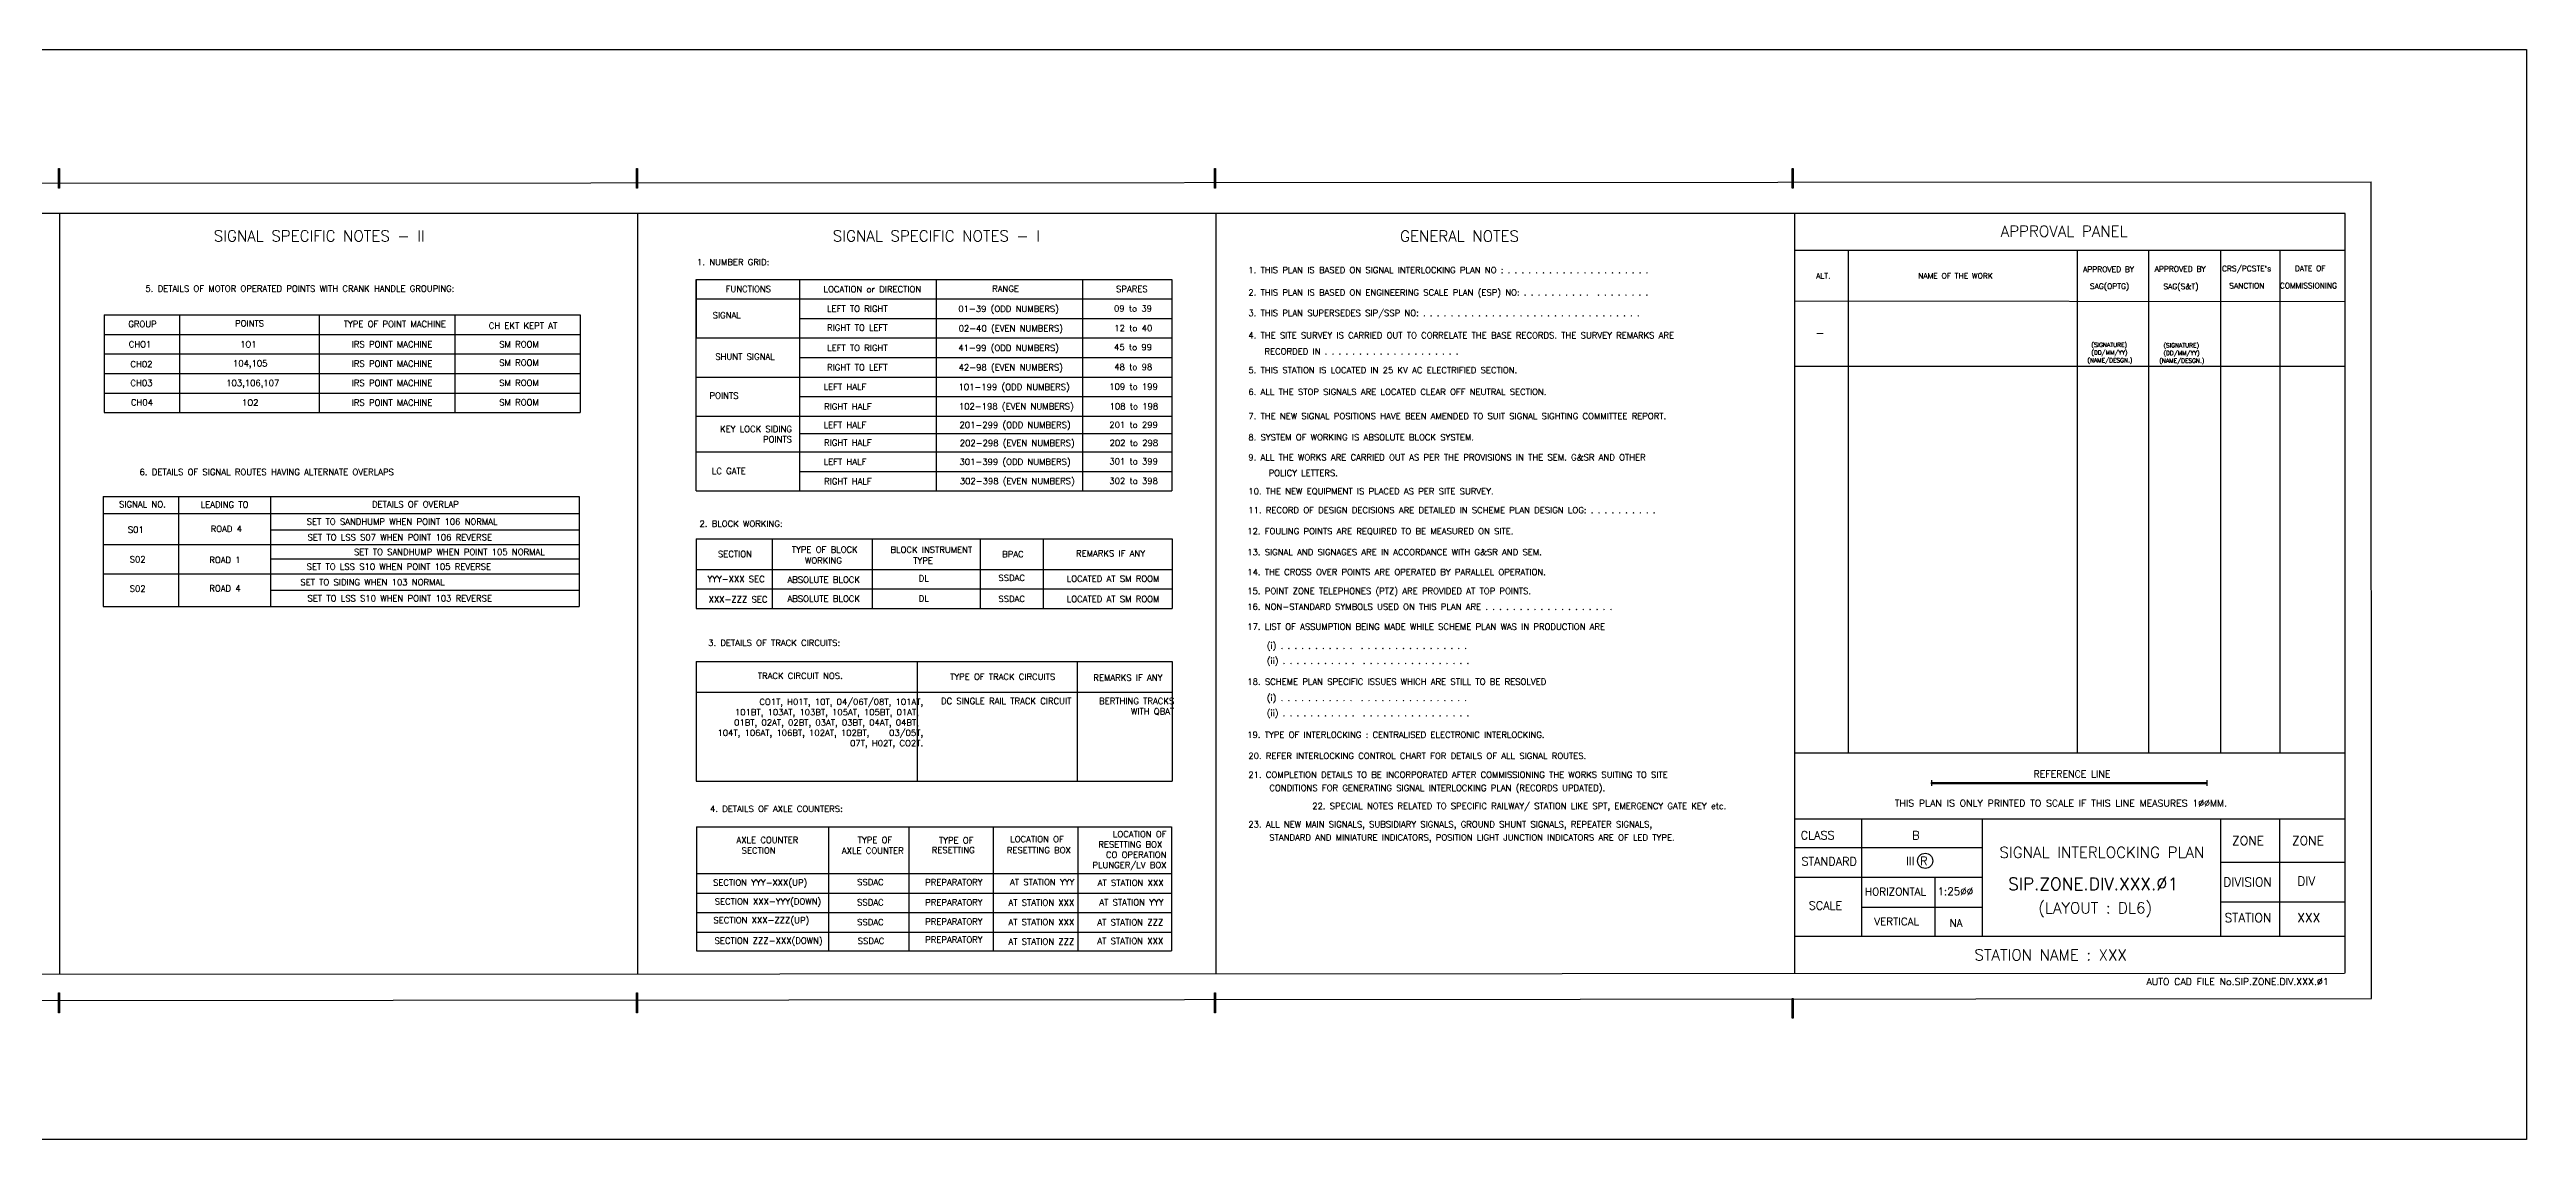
# Model space of a CAD drawing. Extents: x -19438 to 6205, y 191 to 8187.
# Drawn here: x -18295 to -17620, y 7890 to 8187 of the extents above; entities that cross this region are included whole.
import ezdxf
from ezdxf.enums import TextEntityAlignment as Align

# ---------------------------------------------------------------- set-up
doc = ezdxf.new("R2010")
doc.units = 0
doc.header["$LTSCALE"] = 0.5
doc.layers.get('0').update_dxf_attribs({"linetype": 'CONTINUOUS'})
doc.layers.add('CHAINAGE', color=250, linetype='CONTINUOUS')
doc.styles.add('ROMANS', font='ROMANS.shx')

msp = doc.modelspace()

# ---------------------------------------------------------------- hatches: boundary and pattern name
h = msp.add_hatch(color=256)
h.dxf.hatch_style = 1
h.paths.add_polyline_path([(-18291.9218, 8154.3053), (-18292.2089, 8154.3053), (-18292.2089, 8148.8808), (-18291.9218, 8148.8808)])
h = msp.add_hatch(color=256)
h.dxf.hatch_style = 1
h.paths.add_polyline_path([(-18134.4337, 8154.3053), (-18134.7208, 8154.3053), (-18134.7208, 8148.8808), (-18134.4337, 8148.8808)])
h = msp.add_hatch(color=256)
h.dxf.hatch_style = 1
h.paths.add_polyline_path([(-17976.9677, 8154.3053), (-17977.2548, 8154.3053), (-17977.2548, 8148.8808), (-17976.9677, 8148.8808)])
h = msp.add_hatch(color=256)
h.dxf.hatch_style = 1
h.paths.add_polyline_path([(-17819.524, 8154.3053), (-17819.8111, 8154.3053), (-17819.8111, 8148.8808), (-17819.524, 8148.8808)])
h = msp.add_hatch(color=256)
h.dxf.hatch_style = 1
h.paths.add_polyline_path([(-17706.8453, 7987.0624), (-17781.8325, 7987.0624), (-17781.8325, 7986.6517), (-17706.8453, 7986.6517)])
h = msp.add_hatch(color=256)
h.dxf.hatch_style = 1
h.paths.add_polyline_path([(-18291.9218, 7929.7221), (-18292.2089, 7929.7221), (-18292.2089, 7924.2976), (-18291.9218, 7924.2976)])
h = msp.add_hatch(color=256)
h.dxf.hatch_style = 1
h.paths.add_polyline_path([(-18134.4337, 7929.7221), (-18134.7208, 7929.7221), (-18134.7208, 7924.2976), (-18134.4337, 7924.2976)])
h = msp.add_hatch(color=256)
h.dxf.hatch_style = 1
h.paths.add_polyline_path([(-17976.9677, 7929.7221), (-17977.2548, 7929.7221), (-17977.2548, 7924.2976), (-17976.9677, 7924.2976)])
h = msp.add_hatch(color=256)
h.dxf.hatch_style = 1
h.paths.add_polyline_path([(-17819.524, 7928.2221), (-17819.8111, 7928.2221), (-17819.8111, 7922.7976), (-17819.524, 7922.7976)])

# ---------------------------------------------------------------- linework, layer by layer
for p, q in [((-19394.8511, 8149.7242), (-17662.1127, 8150.6272)), ((-17661.9968, 7928.2221), (-17662.1127, 8150.6272)), ((-17669.1788, 8141.9942), (-19368.7605, 8141.9942)), ((-18291.8973, 8141.9942), (-18291.8973, 7934.8843)), ((-18291.8973, 8141.9942), (-18291.8973, 7934.8843)), ((-18134.3932, 8141.9942), (-18134.3932, 7934.884)), ((-17976.8391, 8141.9942), (-17976.8391, 7934.9657)), ((-17819.1655, 8141.9942), (-17819.1655, 7935.0476)), ((-17669.1788, 7935.1545), (-17669.1788, 8141.9942)), ((-17669.1788, 7935.1307), (-17669.1788, 8141.9942)), ((-17819.3189, 8132.0492), (-17669.3322, 8132.0492)), ((-17804.5703, 8132.0492), (-17804.5703, 7995.0801)), ((-17760.7743, 8132.0492), (-17718.4478, 8132.0492)), ((-17742.1829, 8132.0492), (-17742.1829, 7995.0817)), ((-17722.7654, 8132.0492), (-17722.7654, 7995.0817)), ((-17703.1531, 8132.0492), (-17703.1531, 7995.0818)), ((-17687.0026, 8132.0492), (-17687.0026, 7995.0818)), ((-18118.4865, 8124.069), (-17988.8347, 8124.069)), ((-18118.4865, 8066.4383), (-18118.4865, 8124.069)), ((-18118.4865, 8124.069), (-18118.4865, 8108.108)), ((-18118.4238, 8118.7487), (-17988.8347, 8118.7487)), ((-18090.3092, 8124.069), (-18090.3092, 8066.4383)), ((-18053.0298, 8124.069), (-18053.0298, 8066.4383)), ((-18053.0298, 8123.8851), (-18053.0298, 8107.9242)), ((-18013.1854, 8124.0657), (-18013.1854, 8066.4383)), ((-17988.8347, 8124.069), (-17988.8347, 8066.4383)), ((-18279.7412, 8114.4175), (-18150.0688, 8114.4175)), ((-18279.7412, 8114.4175), (-18279.7412, 8087.7718)), ((-18259.261, 8114.4175), (-18259.261, 8087.7718)), ((-18221.1681, 8114.4175), (-18221.1681, 8087.7718)), ((-18184.2114, 8114.4175), (-18184.2114, 8087.7718)), ((-18150.0688, 8114.4175), (-18150.0688, 8087.7718)), ((-18090.3092, 8113.4283), (-17988.8347, 8113.4283)), ((-17819.3189, 8118.2044), (-17669.3322, 8118.069)), ((-18279.7412, 8109.0972), (-18185.9897, 8109.0972)), ((-18279.7412, 8109.0972), (-18150.0688, 8109.0972)), ((-18118.4238, 8108.108), (-17988.8347, 8108.108)), ((-18279.7412, 8103.7769), (-18150.0688, 8103.7769)), ((-18090.3092, 8102.7877), (-17988.8347, 8102.7877)), ((-17819.3189, 8100.4508), (-17669.3322, 8100.4508)), ((-17760.7743, 8100.4508), (-17718.4478, 8100.4508)), ((-17718.4478, 8100.4508), (-17669.3322, 8100.4508)), ((-18279.7412, 8098.4566), (-18150.0688, 8098.4566)), ((-18279.7412, 8093.0921), (-18185.9897, 8093.0921)), ((-18279.7412, 8093.0921), (-18150.0688, 8093.0921)), ((-18118.4865, 8097.4674), (-17988.8347, 8097.4674)), ((-18090.3092, 8092.1471), (-17988.8347, 8092.1471)), ((-18279.7412, 8087.7718), (-18150.0688, 8087.7718)), ((-18118.4865, 8086.8267), (-17988.8347, 8086.8267)), ((-17988.8347, 8081.9528), (-18090.3092, 8081.9528)), ((-18118.4865, 8077.0789), (-17988.8347, 8077.0789)), ((-18090.3092, 8071.7586), (-17988.8347, 8071.7586)), ((-18280.0133, 8064.8912), (-18280.0133, 8034.9918)), ((-18280.0133, 8064.8912), (-18150.3409, 8064.8912)), ((-18259.5331, 8064.8912), (-18259.5331, 8034.9918)), ((-18234.4687, 8064.8912), (-18234.4687, 8034.9918)), ((-18150.3409, 8064.8912), (-18150.3409, 8034.9918)), ((-18118.4865, 8066.4383), (-17988.8347, 8066.4383)), ((-18280.0133, 8060.3151), (-18150.3409, 8060.3151)), ((-18280.0133, 8051.8448), (-18150.3409, 8051.8448)), ((-18234.4687, 8055.873), (-18150.3409, 8055.873)), ((-18118.4771, 8053.3963), (-18118.4771, 8034.4403)), ((-18118.4771, 8053.3963), (-17988.8047, 8053.3963)), ((-18097.7264, 8053.3963), (-18097.7264, 8034.4403)), ((-18070.5063, 8053.3963), (-18070.5063, 8034.4403)), ((-18041.1169, 8053.3963), (-18041.1169, 8034.4403)), ((-18023.9131, 8053.3963), (-18023.9131, 8034.4403)), ((-17988.8047, 8053.3963), (-17988.8047, 8034.4403)), ((-18234.4687, 8047.9135), (-18150.3409, 8047.9135)), ((-18118.4771, 8045.081), (-17988.8047, 8045.081)), ((-18280.0133, 8043.8551), (-18186.2618, 8043.8551)), ((-18280.0133, 8043.8551), (-18150.3409, 8043.8551)), ((-18234.4687, 8039.4234), (-18150.3409, 8039.4234)), ((-18118.4771, 8039.7607), (-18024.7255, 8039.7607)), ((-18118.4771, 8039.7607), (-17988.8047, 8039.7607)), ((-18280.0133, 8034.9918), (-18150.3409, 8034.9918)), ((-18118.4771, 8034.4403), (-17988.8047, 8034.4403)), ((-18118.4762, 8019.9686), (-18118.4762, 7987.3791)), ((-18118.4762, 8019.9686), (-17988.8038, 8019.9686)), ((-18058.2642, 8019.9686), (-18058.2642, 7987.3791)), ((-18014.6238, 8019.9686), (-18014.6238, 7987.3791)), ((-17988.8038, 8019.9686), (-17988.8038, 7987.3791)), ((-18118.4762, 8011.6532), (-17988.8038, 8011.6532)), ((-17819.1539, 7995.0814), (-17669.1672, 7995.0819)), ((-18118.4762, 7987.3791), (-17988.8038, 7987.3791)), ((-17781.8326, 7987.63), (-17781.8326, 7986.119)), ((-17706.8406, 7987.63), (-17706.8406, 7986.119)), ((-17819.1655, 7977.1722), (-17669.1788, 7977.1722)), ((-17800.8575, 7945.1278), (-17800.8575, 7977.1722)), ((-17768.098, 7977.1722), (-17768.0978, 7945.1278)), ((-17703.1646, 7977.1722), (-17703.1642, 7945.1278)), ((-17703.1646, 7977.1722), (-17703.1642, 7945.1278)), ((-17703.1646, 7977.1722), (-17703.1646, 7945.1278)), ((-17687.0141, 7977.1722), (-17687.0141, 7945.1278)), ((-18118.4064, 7974.9521), (-18118.4064, 7941.1654)), ((-18118.4064, 7974.9521), (-17988.9148, 7974.9521)), ((-18082.3973, 7974.9521), (-18082.3973, 7941.1654)), ((-18060.5051, 7974.9521), (-18060.5051, 7941.1654)), ((-18037.5143, 7974.9521), (-18037.5143, 7941.1654)), ((-18014.4822, 7974.9521), (-18014.4822, 7941.1654)), ((-17988.9148, 7974.9521), (-17988.9148, 7941.1654)), ((-17819.1655, 7969.3253), (-17768.098, 7969.3239)), ((-17703.1646, 7965.324), (-17669.1788, 7965.324)), ((-18118.4064, 7962.2437), (-17988.9148, 7962.2437)), ((-18118.4064, 7956.9234), (-18027.5304, 7956.9234)), ((-18118.4064, 7956.9234), (-17988.9148, 7956.9234)), ((-17819.1655, 7961.23), (-17768.098, 7961.2286)), ((-17780.999, 7961.2289), (-17780.999, 7945.1278)), ((-18118.4064, 7951.6031), (-17988.9148, 7951.6031)), ((-17800.8575, 7953.0748), (-17768.0979, 7953.0748)), ((-17703.1646, 7954.5052), (-17669.1788, 7954.5052)), ((-18118.4064, 7946.2827), (-17988.9148, 7946.2827)), ((-17819.1655, 7945.1278), (-17669.1788, 7945.1278)), ((-18118.4064, 7941.1654), (-17988.9148, 7941.1654)), ((-19368.7481, 7934.2441), (-17669.3322, 7935.1253)), ((-19368.7481, 7934.2441), (-17669.3322, 7935.1253)), ((-19368.7481, 7934.2441), (-17669.3322, 7935.1253)), ((-19394.8511, 7926.7453), (-17661.9968, 7928.2221))]:
    msp.add_line(p, q)
for points in [[(-18292.2089, 8154.3053), (-18291.9218, 8154.3053), (-18291.9218, 8148.8808), (-18292.2089, 8148.8808)], [(-18134.7208, 8154.3053), (-18134.4337, 8154.3053), (-18134.4337, 8148.8808), (-18134.7208, 8148.8808)], [(-17977.2548, 8154.3053), (-17976.9677, 8154.3053), (-17976.9677, 8148.8808), (-17977.2548, 8148.8808)], [(-17819.8111, 8154.3053), (-17819.524, 8154.3053), (-17819.524, 8148.8808), (-17819.8111, 8148.8808)], [(-17781.8325, 7987.0624), (-17706.8453, 7987.0624), (-17706.8453, 7986.6517), (-17781.8325, 7986.6517)], [(-18292.2089, 7929.7221), (-18291.9218, 7929.7221), (-18291.9218, 7924.2976), (-18292.2089, 7924.2976)], [(-18134.7208, 7929.7221), (-18134.4337, 7929.7221), (-18134.4337, 7924.2976), (-18134.7208, 7924.2976)], [(-17977.2548, 7929.7221), (-17976.9677, 7929.7221), (-17976.9677, 7924.2976), (-17977.2548, 7924.2976)], [(-17819.8111, 7928.2221), (-17819.524, 7928.2221), (-17819.524, 7922.7976), (-17819.8111, 7922.7976)]]:
    msp.add_lwpolyline(points, close=True)
msp.add_circle((-17783.5776, 7965.6732), 2.0664)
at = {"layer": 'CHAINAGE'}
msp.add_lwpolyline([(-17619.763, 7889.8014), (-19437.9508, 7889.8014), (-19437.9508, 8186.668), (-17619.763, 8186.668)], close=True, dxfattribs=at)

# ---------------------------------------------------------------- texts
at = {"style": 'ROMANS'}
for s, height, p in [('SIGNAL SPECIFIC NOTES - II', 3, (-18249.894, 8135.8982)), ('SIGNAL SPECIFIC NOTES - I', 3, (-18081.2131, 8135.8983)), ('GENERAL NOTES', 3, (-17926.656, 8135.8468)), ('APPROVAL PANEL', 3, (-17763.0159, 8137.1753)), ('1. THIS PLAN IS BASED ON SIGNAL INTERLOCKING PLAN NO : . . . . . . . . . . . . . . . . . . . . .', 1.6875, (-17967.9993, 8126.5947)), ('ALT.', 1.5, (-17813.3052, 8125.0333)), ('NAME OF THE WORK', 1.5, (-17785.4963, 8125.0333)), ('APPROVED BY', 1.5, (-17740.561, 8126.7978)), ('APPROVED BY', 1.5, (-17721.0552, 8126.899)), ('CRS/PCSTE`s', 1.5, (-17702.7168, 8127.0102)), ('DATE OF ', 1.5, (-17682.864, 8127.0502)), ('2. THIS PLAN IS BASED ON ENGINEERING SCALE PLAN (ESP) NO: . . . . . . . . . .  . . . . . . . .', 1.6875, (-17968.0046, 8120.4973)), ('SAG(OPTG)', 1.5, (-17738.7242, 8122.2166)), ('SAG(S&T)', 1.5, (-17718.6952, 8122.144)), ('SANCTION ', 1.5, (-17700.736, 8122.3271)), ('COMMISSIONING', 1.5, (-17686.949, 8122.3597)), ('3. THIS PLAN SUPERSEDES SIP/SSP NO: . . . . . . . . . . . . . . . . . . . . . . . . . . . . . . . . ', 1.6875, (-17967.9993, 8114.9166)), ('4. THE SITE SURVEY IS CARRIED OUT TO CORRELATE THE BASE RECORDS. THE SURVEY REMARKS ARE  ', 1.6875, (-17968.0046, 8108.8192)), ('RECORDED IN . . . . . . . . . . . . . . . . . . . . ', 1.6875, (-17963.6147, 8104.4346)), ('-', 2.25, (-17813.4973, 8109.461)), ('(SIGNATURE)', 1.161702, (-17738.3057, 8106.2434)), ('(SIGNATURE)', 1.161702, (-17718.6688, 8106.106)), ('5. THIS STATION IS LOCATED IN 25 KV AC ELECTRIFIED SECTION.', 1.6875, (-17967.9993, 8099.3426)), ('(NAME/DESGN.)', 1.161702, (-17739.3926, 8102.0411)), ('(DD/MM/YY)', 1.1617, (-17738.3057, 8104.1423)), ('(NAME/DESGN.)', 1.161702, (-17719.7821, 8101.9037)), ('(DD/MM/YY)', 1.1617, (-17718.6688, 8104.0048)), ('6. ALL THE STOP SIGNALS ARE LOCATED CLEAR OFF NEUTRAL SECTION.', 1.6875, (-17968.0046, 8093.4386)), ('7. THE NEW SIGNAL POSITIONS HAVE BEEN AMENDED TO SUIT SIGNAL SIGHTING COMMITTEE REPORT.', 1.6875, (-17968.0046, 8086.8249)), ('8. SYSTEM OF WORKING IS ABSOLUTE BLOCK SYSTEM.', 1.6875, (-17968.0046, 8081.0758)), ('9. ALL THE WORKS ARE CARRIED OUT AS PER THE PROVISIONS IN THE SEM. G&SR AND OTHER ', 1.6875, (-17968.0046, 8075.5933)), ('POLICY LETTERS.', 1.6875, (-17962.4844, 8071.3478)), ('10. THE NEW EQUIPMENT IS PLACED AS PER SITE SURVEY.', 1.6875, (-17968.0046, 8066.3653)), ('11. RECORD OF DESIGN DECISIONS ARE DETAILED IN SCHEME PLAN DESIGN LOG: . . . . . . . . . . ', 1.6875, (-17968.0046, 8061.2101)), ('12. FOULING POINTS ARE REQUIRED TO BE MEASURED ON SITE.', 1.6875, (-17968.305, 8055.4787)), ('13. SIGNAL AND SIGNAGES ARE IN ACCORDANCE WITH G&SR AND SEM. ', 1.6875, (-17968.305, 8049.7729)), ('14. THE CROSS OVER POINTS ARE OPERATED BY PARALLEL OPERATION.', 1.6875, (-17968.2923, 8044.3321)), ('15. POINT ZONE TELEPHONES (PTZ) ARE PROVIDED AT TOP POINTS.', 1.6875, (-17968.2923, 8039.1768)), ('16. NON-STANDARD SYMBOLS USED ON THIS PLAN ARE . . . . . . . . . . . . . . . . . . .  ', 1.6875, (-17968.2923, 8034.8934)), ('17. LIST OF ASSUMPTION BEING MADE WHILE SCHEME PLAN WAS IN PRODUCTION ARE ', 1.6875, (-17968.2923, 8029.4526)), ('    (i) . . . . . . . . . . .  . . . . . . . . . . . . . . . . ', 1.6875, (-17968.0046, 8024.2974)), ('    (ii) . . . . . . . . . . .  . . . . . . . . . . . . . . . . ', 1.6875, (-17968.0046, 8020.1705)), ('18. SCHEME PLAN SPECIFIC ISSUES WHICH ARE STILL TO BE RESOLVED ', 1.6875, (-17968.2689, 8014.4713)), ('    (i) . . . . . . . . . . .  . . . . . . . . . . . . . . . . ', 1.6875, (-17968.0046, 8010.0852)), ('    (ii) . . . . . . . . . . .  . . . . . . . . . . . . . . . . ', 1.6875, (-17968.0046, 8005.9583)), ('19. TYPE OF INTERLOCKING : CENTRALISED ELECTRONIC INTERLOCKING. ', 1.6875, (-17968.3004, 8000.0201)), ('20. REFER INTERLOCKING CONTROL CHART FOR DETAILS OF ALL SIGNAL ROUTES.', 1.6875, (-17968.0046, 7994.2887)), ('21. COMPLETION DETAILS TO BE INCORPORATED AFTER COMMISSIONING THE WORKS SUITING TO SITE', 1.6875, (-17968.0046, 7989.1335)), ('CONDITIONS FOR GENERATING SIGNAL INTERLOCKING PLAN (RECORDS UPDATED).', 1.6875, (-17962.2779, 7985.5551)), ('REFERENCE LINE', 1.875, (-17754.0534, 7989.3651)), ('THIS PLAN IS ONLY PRINTED TO SCALE IF THIS LINE MEASURES 1ØØMM. ', 1.875, (-17791.8882, 7981.3964)), ('23. ALL NEW MAIN SIGNALS, SUBSIDIARY SIGNALS, GROUND SHUNT SIGNALS, REPEATER SIGNALS,', 1.6875, (-17968.0046, 7975.6207)), ('STANDARD AND MINIATURE INDICATORS, POSITION LIGHT JUNCTION INDICATORS ARE OF LED TYPE.', 1.6875, (-17962.2892, 7972.0422))]:
    msp.add_text(s, height=height, dxfattribs=at).set_placement(p, align=Align.MIDDLE_LEFT)
for s, p in [('1. NUMBER GRID:', (-18098.5372, 8127.9199)), ('5. DETAILS OF MOTOR OPERATED POINTS WITH CRANK HANDLE GROUPING:', (-18184.3324, 8120.7201)), ('FUNCTIONS', (-18098.0492, 8120.6115)), ('LOCATION or DIRECTION', (-18057.1425, 8120.5473)), ('RANGE', (-18030.5001, 8120.6659)), ('SPARES', (-17995.43, 8120.5796)), ('GROUP', (-18265.4374, 8111.058)), ('POINTS', (-18236.2017, 8111.2194)), ('TYPE OF POINT MACHINE', (-18186.6287, 8111.058)), ('CH EKT KEPT AT', (-18156.2958, 8110.62)), ('SIGNAL ', (-18105.1412, 8113.4629)), ('LEFT TO RIGHT', (-18066.2936, 8115.2273)), ('01-39 (ODD NUMBERS)', (-18019.6252, 8115.2044)), ('09 to 39', (-17994.2633, 8115.2926)), ('CHO1', (-18266.8972, 8105.5562)), ('1O1', (-18238.2286, 8105.5562)), ('IRS POINT MACHINE', (-18190.3128, 8105.5562)), ('SM ROOM', (-18161.3343, 8105.5562)), ('RIGHT TO LEFT', (-18066.29, 8110.0757)), ('LEFT TO RIGHT', (-18066.2877, 8104.5765)), ('41-99 (ODD NUMBERS)', (-18019.6194, 8104.5628)), ('02-40 (EVEN NUMBERS)', (-18018.5167, 8109.8724)), ('45 to 99', (-17994.2501, 8104.7629)), ('12 to 40', (-17994.1721, 8109.9438)), ('CH02', (-18266.5838, 8100.1364)), ('104,105', (-18235.254, 8100.3348)), ('IRS POINT MACHINE', (-18190.3128, 8100.251)), ('SM ROOM', (-18161.3343, 8100.5129)), ('SHUNT SIGNAL', (-18097.0467, 8102.1874)), ('RIGHT TO LEFT', (-18066.289, 8099.2426)), ('42-98 (EVEN NUMBERS)', (-18018.5325, 8099.2409)), ('48 to 98', (-17994.1871, 8099.3725)), ('CH03', (-18266.5838, 8094.998)), ('103,106,107', (-18232.0337, 8095.0066)), ('IRS POINT MACHINE', (-18190.3128, 8094.9816)), ('SM ROOM', (-18161.3343, 8095.0368)), ('POINTS', (-18106.9295, 8091.5711)), ('LEFT HALF', (-18072.079, 8093.9541)), ('101-199 (ODD NUMBERS)', (-18016.6692, 8093.9353)), ('109 to 199', (-17992.6577, 8094.018)), ('CH04', (-18266.4504, 8089.699)), ('1O2', (-18237.7124, 8089.674)), ('IRS POINT MACHINE', (-18190.3128, 8089.6445)), ('SM ROOM', (-18161.3343, 8089.713)), ('LEFT HALF', (-18072.0782, 8083.5517)), ('RIGHT HALF', (-18070.6312, 8088.5961)), ('201-299 (ODD NUMBERS)', (-18016.4019, 8083.5826)), ('102-198 (EVEN NUMBERS)', (-18015.5542, 8088.6177)), ('201 to 299', (-17992.6512, 8083.6122)), ('108 to 198', (-17992.5657, 8088.6365)), ('RIGHT HALF', (-18070.6375, 8078.7544)), ('202-298 (EVEN NUMBERS)', (-18015.311, 8078.6513)), ('202 to 298', (-17992.5788, 8078.6912)), ('6. DETAILS OF SIGNAL ROUTES HAVING ALTERNATE OVERLAPS', (-18200.8234, 8070.7373)), ('LC GATE', (-18104.9216, 8071.0135)), ('LEFT HALF', (-18072.0743, 8073.5379)), ('301-399 (ODD NUMBERS)', (-18016.4117, 8073.5333)), ('301 to 399', (-17992.6423, 8073.6832)), ('RIGHT HALF', (-18070.6304, 8068.2164)), ('302-398 (EVEN NUMBERS)', (-18015.2975, 8068.2782)), ('302 to 398', (-17992.6439, 8068.339)), ('SIGNAL NO.', (-18262.9596, 8061.9605)), ('LEADING TO', (-18240.4421, 8061.878)), ('SET TO SANDHUMP WHEN POINT 106 NORMAL', (-18172.5699, 8057.2316)), ('DETAILS OF OVERLAP', (-18183.1251, 8061.9657)), ('2. BLOCK WORKING:', (-18094.903, 8056.6568)), ('S01', (-18268.9671, 8055.0637)), ('ROAD 4', (-18242.1976, 8055.2819)), ('SET TO LSS S07 WHEN POINT 106 REVERSE', (-18174.0743, 8052.9863)), ('TYPE OF BLOCK', (-18074.4466, 8049.6211)), ('BLOCK INSTRUMENT ', (-18042.0704, 8049.5708)), ('S02', (-18268.4577, 8046.9878)), ('ROAD 1', (-18242.5625, 8046.8195)), ('SET TO LSS S10 WHEN POINT 105 REVERSE', (-18174.3186, 8044.9809)), ('SECTION', (-18103.2629, 8048.4116)), ('WORKING', (-18078.7563, 8046.645)), ('TYPE', (-18053.9502, 8046.6147)), ('BPAC ', (-18028.0642, 8048.3784)), ('REMARKS IF ANY', (-17996.1395, 8048.5761)), ('S02', (-18268.4577, 8039.0049)), ('ROAD 4', (-18242.5625, 8039.0641)), ('SET TO SIDING WHEN 103 NORMAL', (-18186.9591, 8040.7411)), ('SET TO LSS S10 WHEN POINT 103 REVERSE', (-18174.0832, 8036.3446)), ('YYY-XXX SEC', (-18099.7696, 8041.5935)), ('ABSOLUTE BLOCK', (-18073.8276, 8041.4122)), ('ABSOLUTE BLOCK', (-18073.8276, 8036.2303)), ('DL', (-18055.0679, 8041.8023)), ('DL', (-18055.0679, 8036.3023)), ('SSDAC', (-18028.8753, 8041.9323)), ('SSDAC', (-18028.8753, 8036.2109)), ('LOCATED AT SM ROOM', (-17992.2436, 8041.6713)), ('LOCATED AT SM ROOM', (-17992.2436, 8036.1484)), ('XXX-ZZZ SEC', (-18099.0196, 8036.0541)), ('3. DETAILS OF TRACK CIRCUITS:', (-18079.2473, 8024.2237)), ('TRACK CIRCUIT NOS.', (-18078.5201, 8015.243)), ('TYPE OF TRACK CIRCUITS', (-18020.6347, 8014.9789)), ('REMARKS IF ANY', (-17991.4207, 8014.7424)), ('DC SINGLE RAIL TRACK CIRCUIT', (-18016.237, 8008.3627)), ('4. DETAILS OF AXLE COUNTERS:', (-18078.5133, 7979.0127)), ('22. SPECIAL NOTES RELATED TO SPECIFIC RAILWAY/ STATION LIKE SPT, EMERGENCY GATE KEY etc.', (-17837.7662, 7979.7937)), ('AXLE COUNTER ', (-18089.468, 7970.5201)), ('TYPE OF ', (-18063.8743, 7970.5102)), ('TYPE OF ', (-18041.7467, 7970.4413)), ('LOCATION OF', (-18018.2879, 7970.7442)), ('SECTION', (-18096.8063, 7967.667)), ('AXLE COUNTER', (-18061.8982, 7967.6131)), ('RESETTING', (-18042.5552, 7967.7631)), ('RESETTING BOX', (-18016.3743, 7967.7448)), ('SECTION YYY-XXX(UP)', (-18088.1797, 7958.9293)), ('SSDAC', (-18067.3615, 7959.0334)), ('PREPARATORY', (-18040.4263, 7959.0126)), ('AT STATION YYY', (-18015.4293, 7959.049)), ('AT STATION XXX', (-17991.1091, 7958.8561)), ('SECTION XXX-ZZZ(UP)', (-18087.6376, 7948.6759)), ('SECTION XXX-YYY(DOWN)', (-18084.3942, 7953.765)), ('SSDAC', (-18067.3615, 7953.5182)), ('PREPARATORY', (-18040.4263, 7953.5151)), ('AT STATION XXX', (-18015.4293, 7953.4714)), ('AT STATION YYY', (-17991.1091, 7953.5268)), ('SECTION ZZZ-XXX(DOWN)', (-18083.9976, 7943.0904)), ('SSDAC', (-18067.3615, 7948.1375)), ('SSDAC', (-18067.1926, 7943.0394)), ('PREPARATORY', (-18040.4263, 7948.282)), ('PREPARATORY', (-18040.4263, 7943.3494)), ('AT STATION XXX', (-18015.4293, 7948.1564)), ('AT STATION ZZZ', (-18015.4293, 7942.8447)), ('AT STATION ZZZ', (-17991.2037, 7948.1007)), ('AT STATION XXX', (-17991.2037, 7943.0122))]:
    msp.add_text(s, height=1.6875, dxfattribs=at).set_placement(p, align=Align.RIGHT)
for s, height, p in [('CLASS', 2.25, (-17812.8948, 7972.6516)), ('B', 2.25, (-17786.1424, 7972.6516)), ('STANDARD', 2.25, (-17809.7497, 7965.5441)), ('III R', 2.25, (-17785.8645, 7965.6732)), ('SIGNAL INTERLOCKING PLAN', 3, (-17735.4205, 7967.9996)), ('STATION NAME : XXX', 3, (-17749.3815, 7940.0618)), ('AUTO CAD FILE No.SIP.ZONE.DIV.XXX.Ø1', 1.875, (-17698.4709, 7932.8082))]:
    msp.add_text(s, height=height, dxfattribs=at).set_placement(p, align=Align.MIDDLE_CENTER)
for s, height, p in [('ZONE', 2.4375, (-17699.9627, 7969.9934)), ('ZONE', 2.4375, (-17683.6421, 7969.9934)), ('HORIZONTAL', 2.0625, (-17799.9878, 7956.2591)), ('1:25ØØ', 2.0625, (-17780.2383, 7956.3358)), ('DIVISION', 2.4375, (-17702.3983, 7958.7105)), ('DIV', 2.4375, (-17682.1931, 7958.9568)), ('SCALE     ', 2.25, (-17815.3345, 7952.3855)), ('VERTICAL', 2.0625, (-17797.4608, 7948.1425)), ('STATION', 2.4375, (-17702.0244, 7948.9828)), ('XXX', 2.4375, (-17682.1931, 7948.9828)), ('NA', 2.0625, (-17776.9448, 7947.722))]:
    msp.add_text(s, height=height, dxfattribs=at).set_placement(p)
at = {"color": 18, "true_color": 0x000000, "style": 'ROMANS'}
msp.add_text('AUTO CAD FILE No.SIP.ZONE.DIV.XXX.Ø1', height=1.875, dxfattribs=at).set_placement((-17698.4709, 7932.8082), align=Align.MIDDLE_CENTER)
at = {"char_height": 1.6875, "attachment_point": 3, "style": 'ROMANS'}
for s, insert, width in [('KEY LOCK SIDING POINTS ', (-18092.3477, 8084.1399), 22.710282), ('SET TO SANDHUMP WHEN POINT 105 NORMAL', (-18159.6959, 8050.6767), 72.714519), ('CO1T, H01T, 10T, 04/06T/08T, 101AT, \\P101BT, 103AT, 103BT, 105AT, 105BT, 01AT, {\\H2x; }01BT, 02AT, 02BT, 03AT, 03BT, 04AT, 04BT, {\\H1.5x; }104T, 106AT, 106BT, 102AT, 102BT,   {\\H1.66667x; }03/05T, 07T, H02T, CO2T.  {\\H1.80159x; }', (-18056.6172, 8009.8408), 60.910714), ('BERTHING TRACKS\\PWITH QBAT', (-17988.1928, 8010.0471), 24.862788), ('LOCATION OF RESETTING BOX  CO OPERATION PLUNGER/LV BOX', (-17990.3062, 7973.8057), 22.774778)]:
    msp.add_mtext(s, dxfattribs=dict(at, insert=insert, width=width))
at = {"insert": (-17761.0034, 7961.3797), "char_height": 3.375, "attachment_point": 1, "style": 'ROMANS'}
msp.add_mtext_dynamic_manual_height_columns('SIP.ZONE.DIV.XXX.{\\H1.08333x;Ø}1', width=79.547928, gutter_width=11.25, heights=[25.6095], dxfattribs=at)
at = {"color": 18, "true_color": 0x000000, "insert": (-17756.4902, 7954.3663), "char_height": 3, "attachment_point": 1, "style": 'ROMANS'}
msp.add_mtext_dynamic_manual_height_columns('\\pi3.73696;(LAYOUT : DL6)', width=42.188199, gutter_width=11.25, heights=[7.0742], dxfattribs=at)

doc.saveas('drawing.dxf')
